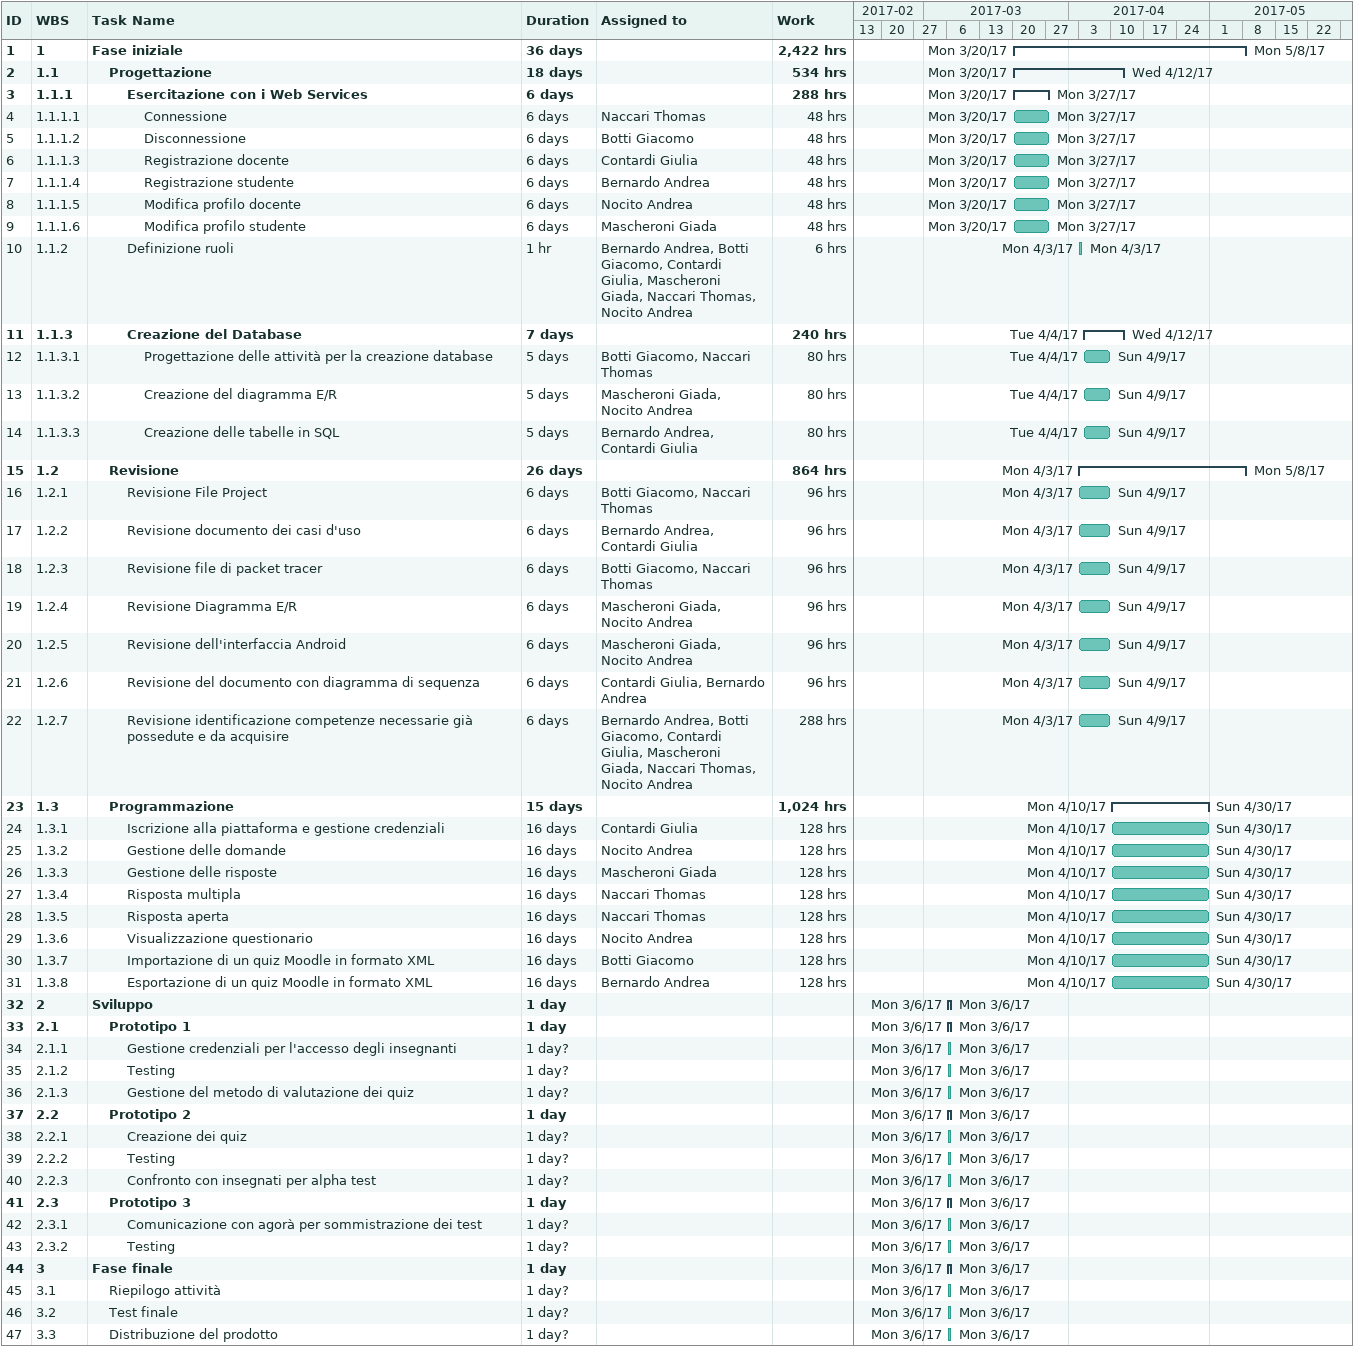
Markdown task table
| ID | WBS | Task | Duration | Start | Finish | Resources | Work (h) |
|---|---|---|---|---|---|---|---|
| 1 | 1 | **Fase iniziale** | 36d | 2017-03-20 | 2017-05-08 |  | 2422 |
| 2 | 1.1 | **Progettazione** | 18d | 2017-03-20 | 2017-04-12 |  | 534 |
| 3 | 1.1.1 | **Esercitazione con i Web Services** | 6d | 2017-03-20 | 2017-03-27 |  | 288 |
| 4 | 1.1.1.1 | Connessione | 6d | 2017-03-20 | 2017-03-27 | Naccari Thomas | 48 |
| 5 | 1.1.1.2 | Disconnessione | 6d | 2017-03-20 | 2017-03-27 | Botti Giacomo | 48 |
| 6 | 1.1.1.3 | Registrazione docente | 6d | 2017-03-20 | 2017-03-27 | Contardi Giulia | 48 |
| 7 | 1.1.1.4 | Registrazione studente | 6d | 2017-03-20 | 2017-03-27 | Bernardo Andrea | 48 |
| 8 | 1.1.1.5 | Modifica profilo docente | 6d | 2017-03-20 | 2017-03-27 | Nocito Andrea | 48 |
| 9 | 1.1.1.6 | Modifica profilo studente | 6d | 2017-03-20 | 2017-03-27 | Mascheroni Giada | 48 |
| 10 | 1.1.2 | Definizione ruoli | 1h | 2017-04-03 | 2017-04-03 | Bernardo Andrea, Botti Giacomo, Contardi Giulia, Mascheroni Giada, Naccari Thomas, Nocito Andrea | 6 |
| 11 | 1.1.3 | **Creazione del Database** | 7d | 2017-04-04 | 2017-04-12 |  | 240 |
| 12 | 1.1.3.1 | Progettazione delle attività per la creazione database | 5d | 2017-04-04 | 2017-04-09 | Botti Giacomo, Naccari Thomas | 80 |
| 13 | 1.1.3.2 | Creazione del diagramma E/R | 5d | 2017-04-04 | 2017-04-09 | Mascheroni Giada, Nocito Andrea | 80 |
| 14 | 1.1.3.3 | Creazione delle tabelle in SQL | 5d | 2017-04-04 | 2017-04-09 | Bernardo Andrea, Contardi Giulia | 80 |
| 15 | 1.2 | **Revisione** | 26d | 2017-04-03 | 2017-05-08 |  | 864 |
| 16 | 1.2.1 | Revisione File Project | 6d | 2017-04-03 | 2017-04-09 | Botti Giacomo, Naccari Thomas | 96 |
| 17 | 1.2.2 | Revisione documento dei casi d'uso | 6d | 2017-04-03 | 2017-04-09 | Bernardo Andrea, Contardi Giulia | 96 |
| 18 | 1.2.3 | Revisione file di packet tracer | 6d | 2017-04-03 | 2017-04-09 | Botti Giacomo, Naccari Thomas | 96 |
| 19 | 1.2.4 | Revisione Diagramma E/R | 6d | 2017-04-03 | 2017-04-09 | Mascheroni Giada, Nocito Andrea | 96 |
| 20 | 1.2.5 | Revisione dell'interfaccia Android | 6d | 2017-04-03 | 2017-04-09 | Mascheroni Giada, Nocito Andrea | 96 |
| 21 | 1.2.6 | Revisione del documento con diagramma di sequenza | 6d | 2017-04-03 | 2017-04-09 | Contardi Giulia, Bernardo Andrea | 96 |
| 22 | 1.2.7 | Revisione identificazione competenze necessarie già possedute e da acquisire | 6d | 2017-04-03 | 2017-04-09 | Bernardo Andrea, Botti Giacomo, Contardi Giulia, Mascheroni Giada, Naccari Thomas, Nocito Andrea | 288 |
| 23 | 1.3 | **Programmazione** | 15d | 2017-04-10 | 2017-04-30 |  | 1024 |
| 24 | 1.3.1 | Iscrizione alla piattaforma e gestione credenziali | 16d | 2017-04-10 | 2017-04-30 | Contardi Giulia | 128 |
| 25 | 1.3.2 | Gestione delle domande | 16d | 2017-04-10 | 2017-04-30 | Nocito Andrea | 128 |
| 26 | 1.3.3 | Gestione delle risposte | 16d | 2017-04-10 | 2017-04-30 | Mascheroni Giada | 128 |
| 27 | 1.3.4 | Risposta multipla | 16d | 2017-04-10 | 2017-04-30 | Naccari Thomas | 128 |
| 28 | 1.3.5 | Risposta aperta | 16d | 2017-04-10 | 2017-04-30 | Naccari Thomas | 128 |
| 29 | 1.3.6 | Visualizzazione questionario | 16d | 2017-04-10 | 2017-04-30 | Nocito Andrea | 128 |
| 30 | 1.3.7 | Importazione di un quiz Moodle in formato XML | 16d | 2017-04-10 | 2017-04-30 | Botti Giacomo | 128 |
| 31 | 1.3.8 | Esportazione di un quiz Moodle in formato XML | 16d | 2017-04-10 | 2017-04-30 | Bernardo Andrea | 128 |
| 32 | 2 | **Sviluppo** | 1d | 2017-03-06 | 2017-03-06 |  |  |
| 33 | 2.1 | **Prototipo 1** | 1d | 2017-03-06 | 2017-03-06 |  |  |
| 34 | 2.1.1 | Gestione credenziali per l'accesso degli insegnanti | 1d? | 2017-03-06 | 2017-03-06 |  |  |
| 35 | 2.1.2 | Testing | 1d? | 2017-03-06 | 2017-03-06 |  |  |
| 36 | 2.1.3 | Gestione del metodo di valutazione dei quiz | 1d? | 2017-03-06 | 2017-03-06 |  |  |
| 37 | 2.2 | **Prototipo 2** | 1d | 2017-03-06 | 2017-03-06 |  |  |
| 38 | 2.2.1 | Creazione dei quiz | 1d? | 2017-03-06 | 2017-03-06 |  |  |
| 39 | 2.2.2 | Testing | 1d? | 2017-03-06 | 2017-03-06 |  |  |
| 40 | 2.2.3 | Confronto con insegnati per alpha test | 1d? | 2017-03-06 | 2017-03-06 |  |  |
| 41 | 2.3 | **Prototipo 3** | 1d | 2017-03-06 | 2017-03-06 |  |  |
| 42 | 2.3.1 | Comunicazione con agorà per sommistrazione dei test | 1d? | 2017-03-06 | 2017-03-06 |  |  |
| 43 | 2.3.2 | Testing | 1d? | 2017-03-06 | 2017-03-06 |  |  |
| 44 | 3 | **Fase finale** | 1d | 2017-03-06 | 2017-03-06 |  |  |
| 45 | 3.1 | Riepilogo attività | 1d? | 2017-03-06 | 2017-03-06 |  |  |
| 46 | 3.2 | Test finale | 1d? | 2017-03-06 | 2017-03-06 |  |  |
| 47 | 3.3 | Distribuzione del prodotto | 1d? | 2017-03-06 | 2017-03-06 |  |  |
